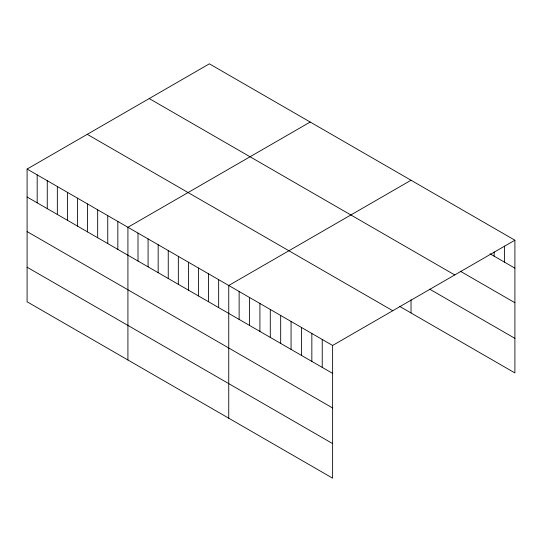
<?xml version="1.0" encoding="UTF-8"?>
<svg xmlns="http://www.w3.org/2000/svg" width="542" height="542" viewBox="0 0 542 542"><rect width="100%" height="100%" fill="white"/><g stroke="black" fill="none" stroke-linecap="round" stroke-linejoin="round"><path stroke-width="0.81" d="M514.9 240.214L332.619 345.457L332.619 478.173L27.1 301.786L27.1 169.063L209.381 63.827L514.9 240.214L514.9 372.937L399.501 306.311M310.2 122.038L127.919 227.274L127.919 359.99M411.026 180.242L228.744 285.485L228.744 418.2M489.968 253.764L514.9 268.154M460.192 271.149L514.9 302.734M149.226 98.556L454.745 274.943M429.718 289.177L514.9 338.357M87.255 134.335L392.774 310.729M27.1 169.063L332.619 345.457M27.1 197.003L332.619 373.391M27.1 231.583L332.619 407.97M27.1 267.206L332.619 443.593M504.514 246.075L504.514 262.159M494.128 251.928L494.128 256.163M411.026 299.787L411.026 312.964M322.233 339.461L322.233 367.395M311.846 333.459L311.846 361.399M301.46 327.463L301.46 355.403M291.068 321.467L291.068 349.407M280.681 315.471L280.681 343.404M270.295 309.468L270.295 337.409M259.909 303.473L259.909 331.413M249.516 297.477L249.516 325.417M239.13 291.481L239.13 319.421M218.663 279.658L218.663 307.599M208.582 273.839L208.582 301.779M198.494 268.019L198.494 295.959M188.413 262.199L188.413 290.139M178.332 256.38L178.332 284.32M168.25 250.56L168.25 278.493M158.169 244.733L158.169 272.673M148.088 238.914L148.088 266.854M138.007 233.094L138.007 261.034M117.838 221.454L117.838 249.388M107.756 215.635L107.756 243.568M97.675 209.808L97.675 237.748M87.594 203.988L87.594 231.929M77.513 198.169L77.513 226.109M67.432 192.349L67.432 220.289M57.344 186.529L57.344 214.463M47.262 180.71L47.262 208.643M37.181 174.883L37.181 202.823"/></g></svg>
